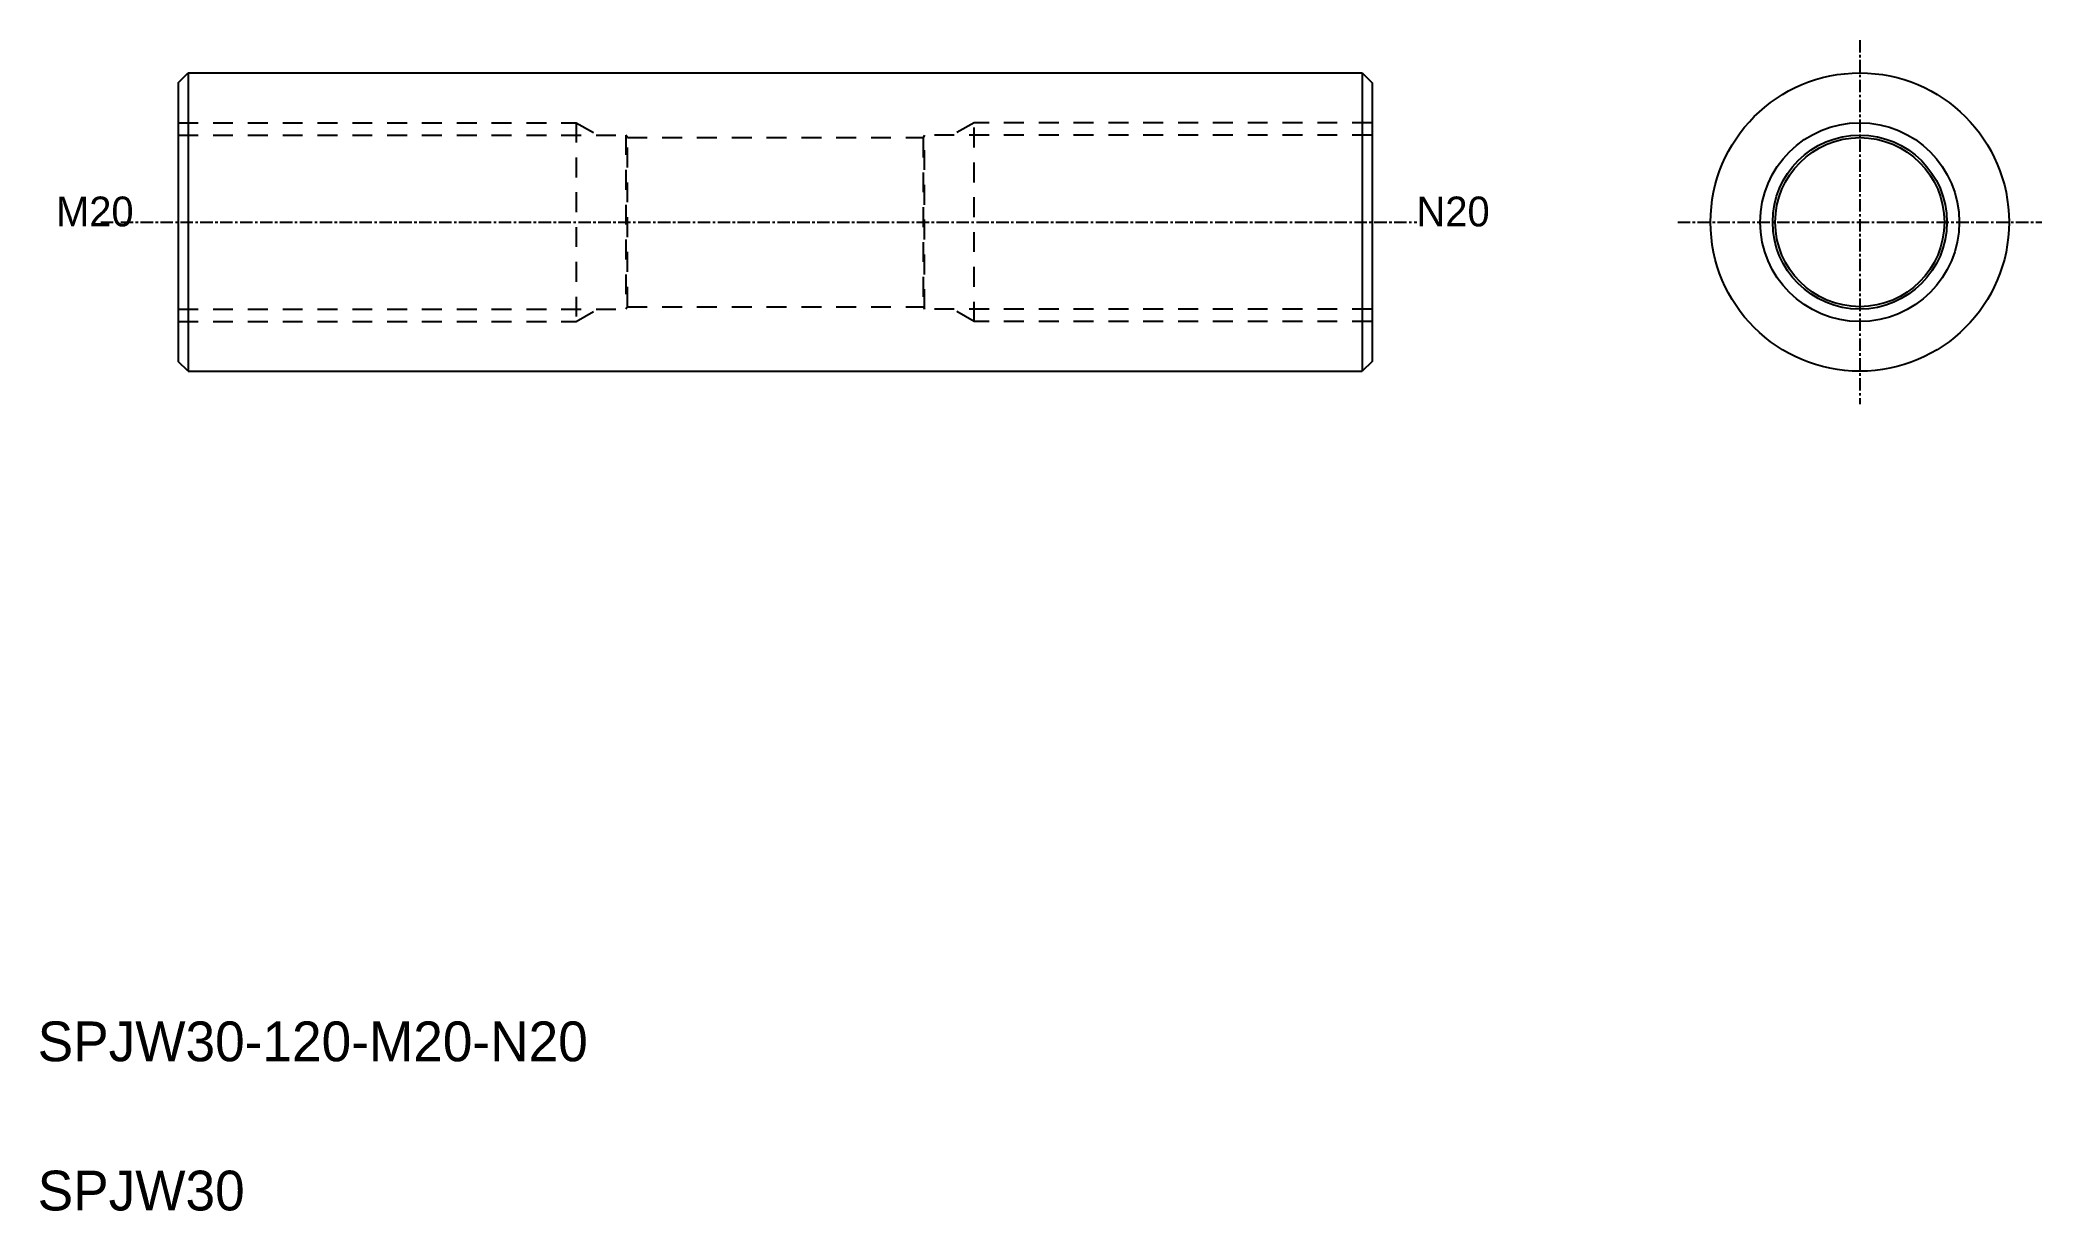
# Model space of a CAD drawing. Extents: x 275 to 476, y 75 to 193.
import ezdxf

# ---------------------------------------------------------------- set-up
doc = ezdxf.new("R2010")
doc.units = 0
doc.linetypes.add('CENTER', pattern=[2, 1.25, -0.25, 0.25, -0.25])
doc.linetypes.add('DASHED', pattern=[3.5, 2, -1.5])
doc.layers.get('0').update_dxf_attribs({"linetype": 'CONTINUOUS'})
doc.layers.add('CENTER', color=1, linetype='CENTER')

msp = doc.modelspace()

# ---------------------------------------------------------------- linework, layer by layer
at = {"color": 7, "linetype": 'CONTINUOUS'}
for p, q in [((288.59, 188.48), (289.59, 189.48)), ((289.59, 189.48), (407.59, 189.48)), ((289.59, 189.48), (289.59, 159.48)), ((407.59, 189.48), (407.59, 159.48)), ((407.59, 189.48), (408.59, 188.48)), ((288.59, 188.48), (288.59, 160.48)), ((408.59, 188.48), (408.59, 160.48)), ((408.59, 184.48), (408.59, 164.48)), ((289.59, 159.48), (288.59, 160.48)), ((289.59, 159.48), (407.59, 159.48)), ((408.59, 160.48), (407.59, 159.48))]:
    msp.add_line(p, q, dxfattribs=at)
for p, q in [((314.09, 189.48), (314.09, 189.48)), ((338.59, 189.48), (338.59, 189.48)), ((288.59, 184.48), (288.59, 164.48))]:
    msp.add_line(p, q)
at = {"color": 3, "linetype": 'DASHED'}
for p, q in [((288.59, 184.48), (328.59, 184.48)), ((288.59, 183.23), (333.59, 183.23)), ((328.59, 184.48), (328.59, 164.48)), ((328.59, 184.48), (330.76, 183.23)), ((333.59, 183.23), (333.59, 165.73)), ((333.73, 182.98), (333.59, 183.23)), ((363.59, 183.23), (363.45, 182.98)), ((408.59, 183.23), (363.59, 183.23)), ((363.59, 165.73), (363.59, 183.23)), ((368.59, 184.48), (366.43, 183.23)), ((408.59, 184.48), (368.59, 184.48)), ((368.59, 164.48), (368.59, 184.48)), ((333.73, 165.98), (333.73, 182.98)), ((333.73, 182.98), (363.45, 182.98)), ((363.45, 182.98), (363.45, 165.98)), ((288.59, 165.73), (333.59, 165.73)), ((328.59, 164.48), (330.76, 165.73)), ((333.73, 165.98), (333.59, 165.73)), ((333.73, 165.98), (363.45, 165.98)), ((363.45, 165.98), (363.59, 165.73)), ((408.59, 165.73), (363.59, 165.73)), ((368.59, 164.48), (366.43, 165.73)), ((288.59, 164.48), (328.59, 164.48)), ((408.59, 164.48), (368.59, 164.48))]:
    msp.add_line(p, q, dxfattribs=at)
at = {"color": 7, "linetype": 'CONTINUOUS'}
for radius in [15, 8.5]:
    msp.add_circle((457.61, 174.48), radius, dxfattribs=at)
at = {"color": 3, "linetype": 'CONTINUOUS'}
for radius in [10, 8.75]:
    msp.add_circle((457.61, 174.48), radius, dxfattribs=at)
at = {"layer": 'CENTER', "color": 1, "linetype": 'CENTER'}
for p, q in [((457.61, 192.79), (457.61, 156.18)), ((280.81, 174.48), (413.08, 174.48)), ((439.31, 174.48), (475.92, 174.48))]:
    msp.add_line(p, q, dxfattribs=at)

# ---------------------------------------------------------------- texts
at = {"color": 7, "linetype": 'CONTINUOUS'}
for s, height, p in [('M20', 3, (276.3, 174.05)), ('N20', 3, (413.05, 174.05)), ('SPJW30-120-M20-N20', 4, (274.46, 90.11)), ('SPJW30', 4, (274.46, 75.11))]:
    msp.add_text(s, height=height, dxfattribs=at).set_placement(p)

doc.saveas('drawing.dxf')
